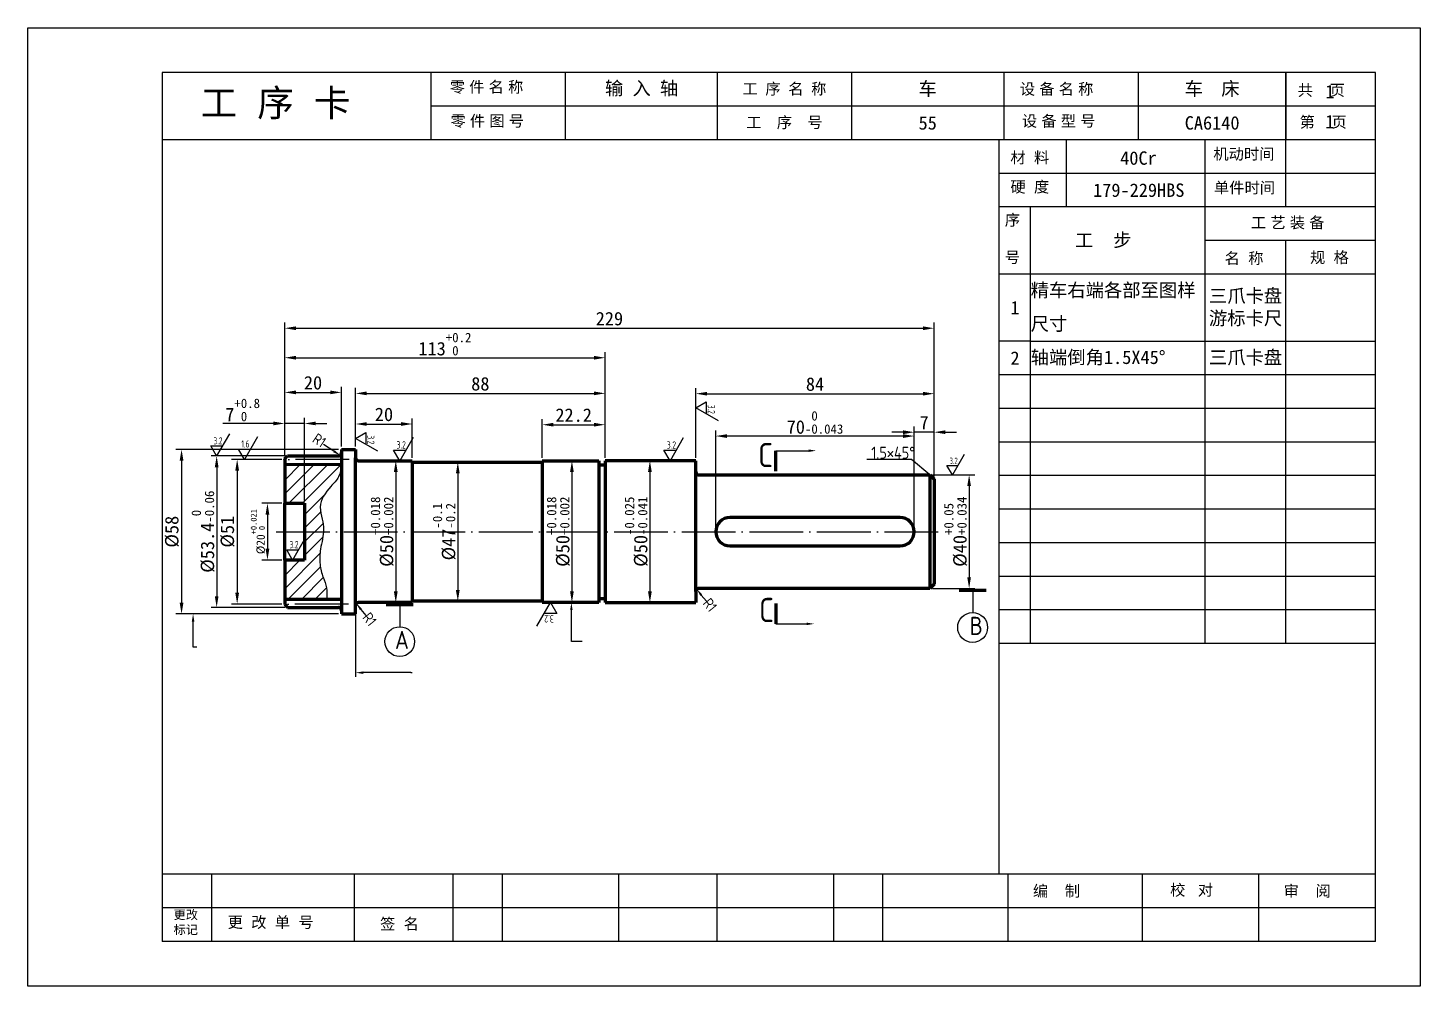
# Model space of a CAD drawing. Header units: millimetres. Extents: x -768 to 1998, y -1210 to -137.
# Drawn here: x 1359.6 to 1670.6, y -765 to -551 of the extents above; entities that cross this region are included whole.
import ezdxf

# ---------------------------------------------------------------- set-up
doc = ezdxf.new("R2010")
doc.units = ezdxf.units.MM
doc.header["$LTSCALE"] = 0.5
doc.header["$MEASUREMENT"] = 0
doc.linetypes.add('ACAD_ISO04W100', pattern=[30, 24, -3, 0, -3])
doc.layers.add('bx', color=4, linetype='Continuous', plot=False)
doc.layers.add('xi', color=7, linetype='Continuous', lineweight=35)
doc.layers.add('粗实线', color=7, linetype='Continuous', lineweight=70)
for name, color, linetype in [('中心线', 255, 'ACAD_ISO04W100'), ('剖面线', 2, 'Continuous'), ('尺寸标注', 255, 'Continuous'), ('标注线', 3, 'Continuous'), ('细实线', 255, 'Continuous')]:
    doc.layers.add(name, color=color, linetype=linetype)
doc.styles.add('biaozhu', font='gbenor.shx', dxfattribs={"height": 5, "bigfont": 'gbcbig.shx'})
doc.styles.add('gbcbig1', font='gbenor.shx', dxfattribs={"width": 0.7, "height": 5, "bigfont": 'gbcbig.shx'})
doc.styles.get("Standard").update_dxf_attribs({"font": '', "height": 2.5})
doc.styles.get('Standard').set_extended_font_data('SimSun')
doc.dimstyles.new('ISO-25', dxfattribs={"dimtxt": 2.5, "dimasz": 2.5, "dimexe": 1.25, "dimexo": 0.625, "dimtad": 1, "dimdsep": 46, "dimtxsty": 'Standard', "dimcen": 2.5, "dimadec": 0, "dimazin": 0, "dimtp": 0.5, "dimtm": 0.3, "dimtfac": 1, "dimtmove": 0, "dimatfit": 3, "dimfxl": 1, "dimarcsym": 0})

# ---------------------------------------------------------------- blocks, each defined once
blk = doc.blocks.new('gxk1')
at = {"linetype": 'Continuous'}
for p, q in [((84, 7.5), (0, 7.5)), ((0, 0), (0, 7.5)), ((7, 0), (7, 7.5)), ((46, 0), (46, 7.5)), ((64, 0), (64, 7.5)), ((84, 0), (84, 7.5)), ((84, 0), (0, 0))]:
    blk.add_line(p, q, dxfattribs=at)
at = {"linetype": 'Continuous', "flags": 8}
for tag, p in [('XH', (0, 0)), ('GB', (7, 0)), ('MC', (46, 0)), ('GG', (64, 0))]:
    blk.add_attdef(tag, p, '', height=7, dxfattribs=at)
blk = doc.blocks.new('*D197')
at = {"layer": 'Defpoints', "color": 0, "transparency": 16777216}
for p in [(1417.01, -657.15), (1413.16, -669.81), (1417.01, -669.81)]:
    blk.add_point(p, dxfattribs=at)
at = {"layer": '标注线', "color": 0, "lineweight": -2, "transparency": 16777216}
for p, q in [((1416.39, -657.15), (1411.91, -657.15)), ((1413.16, -659.65), (1413.16, -667.31)), ((1416.39, -669.81), (1411.91, -669.81))]:
    blk.add_line(p, q, dxfattribs=at)
at = {"layer": '标注线', "color": 0, "transparency": 16777216}
for points in [[(1412.74, -659.65), (1413.58, -659.65), (1413.16, -657.15)], [(1412.74, -667.31), (1413.58, -667.31), (1413.16, -669.81)]]:
    blk.add_solid(points, dxfattribs=at)
at = {"layer": '标注线', "color": 0, "transparency": 16777216, "insert": (1411.04, -663.48), "char_height": 3, "attachment_point": 5, "rotation": 90}
blk.add_mtext('{\\H0.625x;%%C20\\H0.7x;\\S+0.021^  0;}', dxfattribs=at)
blk = doc.blocks.new('*D198')
at = {"layer": 'Defpoints', "color": 0, "transparency": 16777216}
for p in [(1417.01, -647.34), (1406.4, -679.64), (1417.01, -679.64)]:
    blk.add_point(p, dxfattribs=at)
at = {"layer": '标注线', "color": 0, "lineweight": -2, "transparency": 16777216}
for p, q in [((1416.39, -647.34), (1405.15, -647.34)), ((1406.4, -649.84), (1406.4, -677.14)), ((1416.39, -679.64), (1405.15, -679.64))]:
    blk.add_line(p, q, dxfattribs=at)
at = {"layer": '标注线', "color": 0, "transparency": 16777216}
for points in [[(1405.98, -649.84), (1406.82, -649.84), (1406.4, -647.34)], [(1405.98, -677.14), (1406.82, -677.14), (1406.4, -679.64)]]:
    blk.add_solid(points, dxfattribs=at)
at = {"layer": '标注线', "color": 0, "transparency": 16777216, "insert": (1404.27, -663.49), "char_height": 3, "attachment_point": 5, "rotation": 90}
blk.add_mtext('%%C51', dxfattribs=at)
blk = doc.blocks.new('*D199')
at = {"layer": 'Defpoints', "color": 0, "transparency": 16777216}
for p in [(1417.64, -646.58), (1401.82, -680.39), (1417.64, -680.39)]:
    blk.add_point(p, dxfattribs=at)
at = {"layer": '标注线', "color": 0, "lineweight": -2, "transparency": 16777216}
for p, q in [((1417.02, -646.58), (1400.57, -646.58)), ((1401.82, -649.08), (1401.82, -677.89)), ((1417.02, -680.39), (1400.57, -680.39))]:
    blk.add_line(p, q, dxfattribs=at)
at = {"layer": '标注线', "color": 0, "transparency": 16777216}
for points in [[(1401.4, -649.08), (1402.23, -649.08), (1401.82, -646.58)], [(1401.4, -677.89), (1402.23, -677.89), (1401.82, -680.39)]]:
    blk.add_solid(points, dxfattribs=at)
at = {"layer": '标注线', "color": 0, "transparency": 16777216, "insert": (1398.8, -663.49), "char_height": 3, "attachment_point": 5, "rotation": 90}
blk.add_mtext('%%C53.4{\\H0.7x;\\S 0^ -0.06;}', dxfattribs=at)
blk = doc.blocks.new('*D200')
at = {"layer": 'Defpoints', "color": 0, "transparency": 16777216}
for p in [(1429.68, -645.12), (1393.98, -681.86), (1429.68, -681.86)]:
    blk.add_point(p, dxfattribs=at)
at = {"layer": '标注线', "color": 0, "lineweight": -2, "transparency": 16777216}
for p, q in [((1429.05, -645.12), (1392.73, -645.12)), ((1393.98, -647.62), (1393.98, -679.36)), ((1429.05, -681.86), (1392.73, -681.86))]:
    blk.add_line(p, q, dxfattribs=at)
at = {"layer": '标注线', "color": 0, "transparency": 16777216}
for points in [[(1393.56, -647.62), (1394.4, -647.62), (1393.98, -645.12)], [(1393.56, -679.36), (1394.4, -679.36), (1393.98, -681.86)]]:
    blk.add_solid(points, dxfattribs=at)
at = {"layer": '标注线', "color": 0, "transparency": 16777216, "insert": (1391.85, -663.49), "char_height": 3, "attachment_point": 5, "rotation": 90}
blk.add_mtext('%%C58', dxfattribs=at)
blk = doc.blocks.new('*D201')
at = {"layer": 'Defpoints', "color": 0, "transparency": 16777216}
for p in [(1421.44, -639.32), (1417.01, -647.21), (1421.44, -657.15)]:
    blk.add_point(p, dxfattribs=at)
at = {"layer": '标注线', "color": 0, "lineweight": -2, "transparency": 16777216}
for p, q in [((1414.51, -639.32), (1403.22, -639.32)), ((1417.01, -646.58), (1417.01, -638.07)), ((1421.44, -639.32), (1417.01, -639.32)), ((1421.44, -656.52), (1421.44, -638.07)), ((1423.94, -639.32), (1426.44, -639.32))]:
    blk.add_line(p, q, dxfattribs=at)
at = {"layer": '标注线', "color": 0, "transparency": 16777216}
for points in [[(1414.51, -638.9), (1414.51, -639.73), (1417.01, -639.32)], [(1423.94, -638.9), (1423.94, -639.73), (1421.44, -639.32)]]:
    blk.add_solid(points, dxfattribs=at)
at = {"layer": '标注线', "color": 0, "transparency": 16777216, "insert": (1407.62, -636.29), "char_height": 3, "attachment_point": 5}
blk.add_mtext('7{\\H0.7x;\\S+0.8^  0;}', dxfattribs=at)
blk = doc.blocks.new('*D202')
at = {"layer": 'Defpoints', "color": 0, "transparency": 16777216}
for p in [(1429.68, -632.38), (1429.68, -645.12), (1417.01, -647.21)]:
    blk.add_point(p, dxfattribs=at)
at = {"layer": '标注线', "color": 0, "lineweight": -2, "transparency": 16777216}
for p, q in [((1417.01, -646.58), (1417.01, -631.13)), ((1429.68, -644.5), (1429.68, -631.13)), ((1419.51, -632.38), (1427.18, -632.38))]:
    blk.add_line(p, q, dxfattribs=at)
at = {"layer": '标注线', "color": 0, "transparency": 16777216}
for points in [[(1419.51, -631.96), (1419.51, -632.79), (1417.01, -632.38)], [(1427.18, -631.96), (1427.18, -632.79), (1429.68, -632.38)]]:
    blk.add_solid(points, dxfattribs=at)
at = {"layer": '标注线', "color": 0, "transparency": 16777216, "insert": (1423.34, -630.25), "char_height": 3, "attachment_point": 5}
blk.add_mtext('20', dxfattribs=at)
blk = doc.blocks.new('*D203')
at = {"layer": 'Defpoints', "color": 0, "transparency": 16777216}
for p in [(1445.52, -639.44), (1432.86, -645.12), (1445.52, -647.65)]:
    blk.add_point(p, dxfattribs=at)
at = {"layer": '标注线', "color": 0, "lineweight": -2, "transparency": 16777216}
for p, q in [((1432.86, -644.5), (1432.86, -638.19)), ((1435.36, -639.44), (1443.02, -639.44)), ((1445.52, -647.03), (1445.52, -638.19))]:
    blk.add_line(p, q, dxfattribs=at)
at = {"layer": '标注线', "color": 0, "transparency": 16777216}
for points in [[(1435.36, -639.02), (1435.36, -639.85), (1432.86, -639.44)], [(1443.02, -639.02), (1443.02, -639.85), (1445.52, -639.44)]]:
    blk.add_solid(points, dxfattribs=at)
at = {"layer": '标注线', "color": 0, "transparency": 16777216, "insert": (1439.19, -637.31), "char_height": 3, "attachment_point": 5}
blk.add_mtext('20', dxfattribs=at)
blk = doc.blocks.new('*D204')
at = {"layer": 'Defpoints', "color": 0, "transparency": 16777216}
for p in [(1488.59, -632.6), (1432.86, -644.7), (1488.59, -647.65)]:
    blk.add_point(p, dxfattribs=at)
at = {"layer": '标注线', "color": 0, "lineweight": -2, "transparency": 16777216}
for p, q in [((1432.86, -644.08), (1432.86, -631.35)), ((1435.36, -632.6), (1486.09, -632.6)), ((1488.59, -647.03), (1488.59, -631.35))]:
    blk.add_line(p, q, dxfattribs=at)
at = {"layer": '标注线', "color": 0, "transparency": 16777216}
for points in [[(1435.36, -632.18), (1435.36, -633.02), (1432.86, -632.6)], [(1486.09, -632.18), (1486.09, -633.02), (1488.59, -632.6)]]:
    blk.add_solid(points, dxfattribs=at)
at = {"layer": '标注线', "color": 0, "transparency": 16777216, "insert": (1460.72, -630.48), "char_height": 3, "attachment_point": 5}
blk.add_mtext('88', dxfattribs=at)
blk = doc.blocks.new('*D205')
at = {"layer": 'Defpoints', "color": 0, "transparency": 16777216}
for p in [(1488.59, -639.6), (1474.54, -647.65), (1488.59, -647.65)]:
    blk.add_point(p, dxfattribs=at)
at = {"layer": '标注线', "color": 0, "lineweight": -2, "transparency": 16777216}
for p, q in [((1474.54, -647.03), (1474.54, -638.35)), ((1477.04, -639.6), (1486.09, -639.6)), ((1488.59, -647.03), (1488.59, -638.35))]:
    blk.add_line(p, q, dxfattribs=at)
at = {"layer": '标注线', "color": 0, "transparency": 16777216}
for points in [[(1477.04, -639.18), (1477.04, -640.01), (1474.54, -639.6)], [(1486.09, -639.18), (1486.09, -640.01), (1488.59, -639.6)]]:
    blk.add_solid(points, dxfattribs=at)
at = {"layer": '标注线', "color": 0, "transparency": 16777216, "insert": (1481.56, -637.47), "char_height": 3, "attachment_point": 5}
blk.add_mtext('22.2', dxfattribs=at)
blk = doc.blocks.new('*D206')
at = {"layer": 'Defpoints', "color": 0, "transparency": 16777216}
for p in [(1488.59, -624.64), (1417.01, -647.21), (1488.59, -647.65)]:
    blk.add_point(p, dxfattribs=at)
at = {"layer": '标注线', "color": 0, "lineweight": -2, "transparency": 16777216}
for p, q in [((1417.01, -646.58), (1417.01, -623.39)), ((1419.51, -624.64), (1486.09, -624.64)), ((1488.59, -647.03), (1488.59, -623.39))]:
    blk.add_line(p, q, dxfattribs=at)
at = {"layer": '标注线', "color": 0, "transparency": 16777216}
for points in [[(1419.51, -624.22), (1419.51, -625.06), (1417.01, -624.64)], [(1486.09, -624.22), (1486.09, -625.06), (1488.59, -624.64)]]:
    blk.add_solid(points, dxfattribs=at)
at = {"layer": '标注线', "color": 0, "transparency": 16777216, "insert": (1452.8, -621.62), "char_height": 3, "attachment_point": 5}
blk.add_mtext('113{\\H0.7x;\\S+0.2^  0;}', dxfattribs=at)
blk = doc.blocks.new('*D207')
at = {"layer": 'Defpoints', "color": 0, "transparency": 16777216}
for p in [(1562.08, -618.05), (1417.01, -647.21), (1562.08, -651.77)]:
    blk.add_point(p, dxfattribs=at)
at = {"layer": '标注线', "color": 0, "lineweight": -2, "transparency": 16777216}
for p, q in [((1417.01, -646.58), (1417.01, -616.8)), ((1419.51, -618.05), (1559.58, -618.05)), ((1562.08, -651.15), (1562.08, -616.8))]:
    blk.add_line(p, q, dxfattribs=at)
at = {"layer": '标注线', "color": 0, "transparency": 16777216}
for points in [[(1419.51, -617.64), (1419.51, -618.47), (1417.01, -618.05)], [(1559.58, -617.64), (1559.58, -618.47), (1562.08, -618.05)]]:
    blk.add_solid(points, dxfattribs=at)
at = {"layer": '标注线', "color": 0, "transparency": 16777216, "insert": (1489.55, -615.93), "char_height": 3, "attachment_point": 5}
blk.add_mtext('229', dxfattribs=at)
blk = doc.blocks.new('*D208')
at = {"layer": 'Defpoints', "color": 0, "transparency": 16777216}
for p in [(1562.08, -632.67), (1508.87, -647.65), (1562.08, -651.77)]:
    blk.add_point(p, dxfattribs=at)
at = {"layer": '标注线', "color": 0, "lineweight": -2, "transparency": 16777216}
for p, q in [((1508.87, -647.03), (1508.87, -631.42)), ((1511.37, -632.67), (1559.58, -632.67)), ((1562.08, -651.15), (1562.08, -631.42))]:
    blk.add_line(p, q, dxfattribs=at)
at = {"layer": '标注线', "color": 0, "transparency": 16777216}
for points in [[(1511.37, -632.26), (1511.37, -633.09), (1508.87, -632.67)], [(1559.58, -632.26), (1559.58, -633.09), (1562.08, -632.67)]]:
    blk.add_solid(points, dxfattribs=at)
at = {"layer": '标注线', "color": 0, "transparency": 16777216, "insert": (1535.47, -630.55), "char_height": 3, "attachment_point": 5}
blk.add_mtext('84', dxfattribs=at)
blk = doc.blocks.new('*D209')
at = {"layer": 'Defpoints', "color": 0, "transparency": 16777216}
for p in [(1513.31, -642.13), (1513.31, -663.49), (1557.64, -663.49)]:
    blk.add_point(p, dxfattribs=at)
at = {"layer": '标注线', "color": 0, "lineweight": -2, "transparency": 16777216}
for p, q in [((1513.31, -662.87), (1513.31, -640.88)), ((1555.14, -642.13), (1515.81, -642.13)), ((1557.64, -662.86), (1557.64, -640.88))]:
    blk.add_line(p, q, dxfattribs=at)
at = {"layer": '标注线', "color": 0, "transparency": 16777216}
for points in [[(1515.81, -641.72), (1515.81, -642.55), (1513.31, -642.13)], [(1555.14, -641.72), (1555.14, -642.55), (1557.64, -642.13)]]:
    blk.add_solid(points, dxfattribs=at)
at = {"layer": '标注线', "color": 0, "transparency": 16777216, "insert": (1535.47, -639.11), "char_height": 3, "attachment_point": 5}
blk.add_mtext('70{\\H0.7x;\\S 0^ -0.043;}', dxfattribs=at)
blk = doc.blocks.new('*D210')
at = {"layer": 'Defpoints', "color": 0, "transparency": 16777216}
for p in [(1557.64, -641.27), (1557.64, -651.77), (1562.08, -651.77)]:
    blk.add_point(p, dxfattribs=at)
at = {"layer": '标注线', "color": 0, "lineweight": -2, "transparency": 16777216}
for p, q in [((1557.64, -651.15), (1557.64, -640.02)), ((1562.08, -651.15), (1562.08, -640.02)), ((1555.14, -641.27), (1552.64, -641.27)), ((1562.08, -641.27), (1557.64, -641.27)), ((1564.58, -641.27), (1567.08, -641.27))]:
    blk.add_line(p, q, dxfattribs=at)
at = {"layer": '标注线', "color": 0, "transparency": 16777216}
for points in [[(1555.14, -640.85), (1555.14, -641.69), (1557.64, -641.27)], [(1564.58, -640.85), (1564.58, -641.69), (1562.08, -641.27)]]:
    blk.add_solid(points, dxfattribs=at)
at = {"layer": '标注线', "color": 0, "transparency": 16777216, "insert": (1559.86, -639.14), "char_height": 3, "attachment_point": 5}
blk.add_mtext('7', dxfattribs=at)
blk = doc.blocks.new('*D211')
at = {"layer": 'Defpoints', "color": 0, "transparency": 16777216}
for p in [(1441.83, -647.65), (1441.83, -679.32), (1441.83, -679.32)]:
    blk.add_point(p, dxfattribs=at)
at = {"layer": '标注线', "color": 0, "lineweight": -2, "transparency": 16777216}
for p, q in [((1441.21, -647.65), (1440.58, -647.65)), ((1441.83, -650.15), (1441.83, -676.82)), ((1441.21, -679.32), (1440.58, -679.32))]:
    blk.add_line(p, q, dxfattribs=at)
at = {"layer": '标注线', "color": 0, "transparency": 16777216}
for points in [[(1441.41, -650.15), (1442.25, -650.15), (1441.83, -647.65)], [(1441.41, -676.82), (1442.25, -676.82), (1441.83, -679.32)]]:
    blk.add_solid(points, dxfattribs=at)
at = {"layer": '标注线', "color": 0, "transparency": 16777216, "insert": (1438.81, -663.49), "char_height": 3, "attachment_point": 5, "rotation": 90}
blk.add_mtext('%%C50{\\H0.7x;\\S+0.018^ +0.002;}', dxfattribs=at)
blk = doc.blocks.new('*D212')
at = {"layer": 'Defpoints', "color": 0, "transparency": 16777216}
for p in [(1459.19, -647.97), (1455.68, -679.01), (1459.19, -679.01)]:
    blk.add_point(p, dxfattribs=at)
at = {"layer": '标注线', "color": 0, "lineweight": -2, "transparency": 16777216}
for p, q in [((1458.57, -647.97), (1454.43, -647.97)), ((1455.68, -650.47), (1455.68, -676.51)), ((1458.57, -679.01), (1454.43, -679.01))]:
    blk.add_line(p, q, dxfattribs=at)
at = {"layer": '标注线', "color": 0, "transparency": 16777216}
for points in [[(1455.26, -650.47), (1456.1, -650.47), (1455.68, -647.97)], [(1455.26, -676.51), (1456.1, -676.51), (1455.68, -679.01)]]:
    blk.add_solid(points, dxfattribs=at)
at = {"layer": '标注线', "color": 0, "transparency": 16777216, "insert": (1452.66, -663.49), "char_height": 3, "attachment_point": 5, "rotation": 90}
blk.add_mtext('%%C47{\\H0.7x;\\S-0.1^ -0.2;}', dxfattribs=at)
blk = doc.blocks.new('*D213')
at = {"layer": 'Defpoints', "color": 0, "transparency": 16777216}
for p in [(1481.17, -647.65), (1481.17, -679.32), (1481.17, -679.32)]:
    blk.add_point(p, dxfattribs=at)
at = {"layer": '标注线', "color": 0, "lineweight": -2, "transparency": 16777216}
for p, q in [((1480.55, -647.65), (1479.92, -647.65)), ((1481.17, -650.15), (1481.17, -676.82)), ((1480.55, -679.32), (1479.92, -679.32))]:
    blk.add_line(p, q, dxfattribs=at)
at = {"layer": '标注线', "color": 0, "transparency": 16777216}
for points in [[(1480.76, -650.15), (1481.59, -650.15), (1481.17, -647.65)], [(1480.76, -676.82), (1481.59, -676.82), (1481.17, -679.32)]]:
    blk.add_solid(points, dxfattribs=at)
at = {"layer": '标注线', "color": 0, "transparency": 16777216, "insert": (1478.16, -663.49), "char_height": 3, "attachment_point": 5, "rotation": 90}
blk.add_mtext('%%C50{\\H0.7x;\\S+0.018^ +0.002;}', dxfattribs=at)
blk = doc.blocks.new('*D214')
at = {"layer": 'Defpoints', "color": 0, "transparency": 16777216}
for p in [(1503.09, -647.65), (1498.59, -679.32), (1503.09, -679.32)]:
    blk.add_point(p, dxfattribs=at)
at = {"layer": '标注线', "color": 0, "lineweight": -2, "transparency": 16777216}
for p, q in [((1502.46, -647.65), (1497.34, -647.65)), ((1498.59, -650.15), (1498.59, -676.82)), ((1502.46, -679.32), (1497.34, -679.32))]:
    blk.add_line(p, q, dxfattribs=at)
at = {"layer": '标注线', "color": 0, "transparency": 16777216}
for points in [[(1498.17, -650.15), (1499.01, -650.15), (1498.59, -647.65)], [(1498.17, -676.82), (1499.01, -676.82), (1498.59, -679.32)]]:
    blk.add_solid(points, dxfattribs=at)
at = {"layer": '标注线', "color": 0, "transparency": 16777216, "insert": (1495.57, -663.49), "char_height": 3, "attachment_point": 5, "rotation": 90}
blk.add_mtext('%%C50{\\H0.7x;\\S-0.025^ -0.041;}', dxfattribs=at)
blk = doc.blocks.new('*D215')
at = {"layer": 'Defpoints', "color": 0, "transparency": 16777216}
for p in [(1561.13, -650.81), (1561.13, -676.15), (1569.9, -676.15)]:
    blk.add_point(p, dxfattribs=at)
at = {"layer": '标注线', "color": 0, "lineweight": -2, "transparency": 16777216}
for p, q in [((1561.75, -650.81), (1571.15, -650.81)), ((1569.9, -653.31), (1569.9, -673.65)), ((1561.75, -676.15), (1571.15, -676.15))]:
    blk.add_line(p, q, dxfattribs=at)
at = {"layer": '标注线', "color": 0, "transparency": 16777216}
for points in [[(1569.48, -653.31), (1570.31, -653.31), (1569.9, -650.81)], [(1569.48, -673.65), (1570.31, -673.65), (1569.9, -676.15)]]:
    blk.add_solid(points, dxfattribs=at)
at = {"layer": '标注线', "color": 0, "transparency": 16777216, "insert": (1566.88, -663.49), "char_height": 3, "attachment_point": 5, "rotation": 90}
blk.add_mtext('%%C40{\\H0.7x;\\S+0.05^ +0.034;}', dxfattribs=at)
blk = doc.blocks.new('粗糙度3.2')
at = {"layer": '标注线'}
for p, q in [((6.3, 10.95), (0, 0)), ((0, 0), (-2.89, 4.98)), ((-2.89, 4.98), (2.86, 4.98))]:
    blk.add_line(p, q, dxfattribs=at)
at = {"layer": '标注线', "insert": (-1.52, 9.25), "char_height": 3.5, "attachment_point": 1, "style": 'gbcbig1'}
blk.add_mtext_dynamic_manual_height_columns('3.2', width=18.0586, gutter_width=25, heights=[0], dxfattribs=at)

msp = doc.modelspace()

# ---------------------------------------------------------------- hatches: boundary and pattern name
at = {"layer": '剖面线'}
h = msp.add_hatch(dxfattribs=at)
h.set_pattern_fill('ANSI31', color=256, scale=0.675523)
h.set_pattern_definition([(45, (1359.5894, -794.3536), (-1.516593, 1.516593), [])])
edge = h.paths.add_edge_path()
edge.add_line((1417.01026, -648.4366), (1429.67632, -648.46024))
edge.add_spline(control_points=[(1429.67632, -648.46024), (1429.57211, -649.42545), (1429.36311, -651.36134), (1426.68955, -653.8725), (1424.45237, -657.1707), (1425.39192, -660.54774), (1425.96917, -663.67938), (1424.90027, -666.99584), (1424.73421, -670.65647), (1425.45557, -673.54767), (1426.57491, -676.00667), (1426.42607, -677.68738), (1426.35207, -678.52305)], knot_values=[0, 0, 0, 0, 2.807223321, 5.63037641, 10.774425113, 13.543407213, 15.776166075, 20.267884663, 23.689929545, 26.653393038, 29.153542755, 31.625985749, 31.625985749, 31.625985749, 31.625985749], degree=3, periodic=0)
edge.add_line((1426.35207, -678.52305), (1417.01026, -678.52305))
edge.add_line((1417.01026, -678.52305), (1417.01026, -669.81285))
edge.add_line((1417.01026, -669.81285), (1421.44237, -669.81285))
edge.add_line((1421.44237, -669.81285), (1421.44237, -657.14679))
edge.add_line((1421.44237, -657.14679), (1417.01026, -657.14679))
edge.add_line((1417.01026, -657.14679), (1417.01026, -648.4366))

# ---------------------------------------------------------------- linework, layer by layer
at = {"color": 0, "linetype": 'ByBlock'}
for p, q in [((1660.6428, -560.97357), (1389.6428, -560.97357)), ((1389.6428, -560.97357), (1389.6428, -754.97357)), ((1449.6428, -560.97357), (1449.6428, -575.97357)), ((1479.6428, -560.97357), (1479.6428, -575.97357)), ((1513.6428, -560.97357), (1513.6428, -575.97357)), ((1543.6428, -560.97357), (1543.6428, -575.97357)), ((1577.6428, -560.97357), (1577.6428, -575.97357)), ((1607.6428, -560.97357), (1607.6428, -575.97357)), ((1640.6428, -590.97357), (1640.6428, -560.97357)), ((1640.6428, -560.97357), (1640.6428, -575.97357)), ((1660.6428, -754.97357), (1660.6428, -560.97357)), ((1660.6428, -568.47357), (1449.6428, -568.47357)), ((1660.6428, -575.97357), (1389.6428, -575.97357)), ((1576.6428, -739.97357), (1576.6428, -575.97357)), ((1591.6428, -590.97357), (1591.6428, -575.97357)), ((1622.6428, -605.97357), (1622.6428, -575.97357)), ((1660.6428, -583.47357), (1576.6428, -583.47357)), ((1660.6428, -590.97357), (1576.6428, -590.97357)), ((1583.6428, -605.97357), (1583.6428, -590.97357)), ((1660.6428, -598.47357), (1622.6428, -598.47357)), ((1640.6428, -605.97357), (1640.6428, -598.47357)), ((1660.6428, -605.97357), (1576.6428, -605.97357)), ((1660.6428, -739.97357), (1389.6428, -739.97357)), ((1400.6428, -739.97357), (1400.6428, -754.97357)), ((1432.6428, -754.97357), (1432.6428, -739.97357)), ((1454.6428, -754.97357), (1454.6428, -739.97357)), ((1465.6428, -754.97357), (1465.6428, -739.97357)), ((1491.6428, -754.97357), (1491.6428, -739.97357)), ((1513.6428, -754.97357), (1513.6428, -739.97357)), ((1539.6428, -754.97357), (1539.6428, -739.97357)), ((1550.6428, -754.97357), (1550.6428, -739.97357)), ((1578.6428, -754.97357), (1578.6428, -739.97357)), ((1608.6428, -754.97357), (1608.6428, -739.97357)), ((1634.6428, -754.97357), (1634.6428, -739.97357)), ((1660.6428, -747.47357), (1389.6428, -747.47357)), ((1660.6428, -754.97357), (1389.6428, -754.97357))]:
    msp.add_line(p, q, dxfattribs=at)
at = {"color": 0, "linetype": 'ByBlock', "lineweight": 30}
msp.add_line((1389.6428, -575.97357), (1389.6428, -575.97357), dxfattribs=at)
at = {"linetype": 'Continuous'}
for p, q in [((1660.6428, -605.97357), (1576.6428, -605.97357)), ((1583.6428, -628.47357), (1583.6428, -605.97357)), ((1622.6428, -628.47357), (1622.6428, -605.97357)), ((1640.6428, -628.47357), (1640.6428, -605.97357)), ((1660.6428, -613.47357), (1660.6428, -605.97357))]:
    msp.add_line(p, q, dxfattribs=at)
at = {"layer": 'bx', "color": 0, "linetype": 'ByBlock'}
msp.add_lwpolyline([(1359.6428, -550.97357), (1670.6428, -550.97357), (1670.6428, -764.97357), (1359.6428, -764.97357)], close=True, dxfattribs=at)
at = {"layer": '中心线'}
for p, q in [((1431.44011, -647.34022), (1415.11542, -647.34022)), ((1415.11542, -663.4859), (1565.32204, -663.4859)), ((1431.27326, -679.64306), (1415.11542, -679.64306))]:
    msp.add_line(p, q, dxfattribs=at)
at = {"layer": '尺寸标注', "color": 0}
for p, q in [((1583.6428, -620.97357), (1576.6428, -620.97357)), ((1583.6428, -620.97357), (1622.6428, -620.97357)), ((1622.6428, -620.97357), (1640.6428, -620.97357)), ((1640.6428, -620.97357), (1660.6428, -620.97357))]:
    msp.add_line(p, q, dxfattribs=at)
at = {"layer": '标注线'}
for p, q in [((1508.86655, -635.85363), (1511.15934, -634.52081)), ((1513.91485, -638.75569), (1508.86655, -635.85363)), ((1511.15934, -634.52081), (1511.15934, -637.17078)), ((1410.90689, -642.30724), (1408.01364, -647.34022)), ((1432.85803, -642.66966), (1435.12178, -641.35373)), ((1437.84237, -645.53494), (1432.85803, -642.66966)), ((1435.12178, -641.35373), (1435.12178, -643.97011)), ((1445.70446, -642.46569), (1442.72405, -647.65029)), ((1506.04268, -642.50949), (1503.08745, -647.65029)), ((1408.01364, -647.34022), (1406.68487, -645.05438)), ((1406.68487, -645.05438), (1409.32679, -645.05438)), ((1428.01822, -645.51421), (1425.71888, -643.99189)), ((1442.72405, -647.65029), (1441.35525, -645.29559)), ((1441.35525, -645.29559), (1444.07676, -645.29559)), ((1503.08745, -647.65029), (1501.73021, -645.31548)), ((1501.73021, -645.31548), (1504.42873, -645.31548)), ((1526.7517, -649.99773), (1526.7517, -645.39998)), ((1526.7517, -645.39998), (1534.06599, -645.39998)), ((1568.78202, -646.2219), (1566.14584, -650.80768)), ((1556.99284, -647.38818), (1547.03158, -647.36454)), ((1561.12772, -650.80768), (1556.99284, -647.38818)), ((1566.14584, -650.80768), (1564.93514, -648.72495)), ((1564.93514, -648.72495), (1567.34232, -648.72495)), ((1421.6737, -664.78871), (1418.78553, -669.81285)), ((1418.78553, -669.81285), (1417.4591, -667.53103)), ((1417.4591, -667.53103), (1420.09638, -667.53103)), ((1510.06438, -677.64967), (1511.20506, -679.01282)), ((1434.03172, -680.8422), (1435.1724, -682.20536)), ((1473.34306, -684.61261), (1476.38469, -679.32151)), ((1476.38469, -679.32151), (1477.78161, -681.72458)), ((1481.05593, -688.03171), (1481.05593, -681.01032)), ((1526.7517, -679.52417), (1526.7517, -684.0701)), ((1396.55137, -689.25914), (1396.55137, -683.54826)), ((1432.85803, -681.85946), (1432.85803, -695.87251)), ((1477.78161, -681.72458), (1475.00419, -681.72458)), ((1526.7517, -684.0701), (1533.60285, -684.0701)), ((1397.37826, -689.25914), (1396.55137, -689.25914)), ((1483.47498, -688.01989), (1481.05593, -688.03171)), ((1445.22485, -694.96663), (1434.54684, -694.96663)), ((1445.22485, -694.96663), (1445.46397, -694.96663))]:
    msp.add_line(p, q, dxfattribs=at)
for points in [[(1428.1736, -645.27952), (1427.86284, -645.7489), (1429.42638, -646.44651)], [(1534.06599, -645.11852), (1534.06599, -645.68145), (1535.7548, -645.39998)], [(1510.29012, -677.48154), (1509.83864, -677.81779), (1509.05565, -676.29522)], [(1434.25746, -680.67408), (1433.80598, -681.01032), (1433.02299, -679.48775)], [(1480.77447, -681.01032), (1481.3374, -681.01032), (1481.05593, -679.32151)], [(1396.2699, -683.54826), (1396.83283, -683.54826), (1396.55137, -681.85946)], [(1533.60285, -683.78864), (1533.60285, -684.35157), (1535.29166, -684.0701)], [(1434.54684, -695.2481), (1434.54684, -694.68516), (1432.85803, -694.96663)]]:
    msp.add_solid(points, dxfattribs=at)
at = {"layer": '粗实线'}
for p, q in [((1417.01026, -647.20917), (1417.64187, -646.57756)), ((1417.64187, -646.57756), (1429.0008, -646.57756)), ((1429.67632, -645.12451), (1429.67632, -645.90203)), ((1429.67632, -645.12451), (1432.85803, -645.12451)), ((1429.67632, -645.90203), (1429.67632, -678.52305)), ((1432.85803, -645.12451), (1432.85803, -646.97476)), ((1526.7517, -649.99773), (1526.7517, -645.39998)), ((1417.01026, -647.34022), (1417.01026, -647.20917)), ((1417.01026, -647.34022), (1417.01026, -648.4366)), ((1417.01026, -648.4366), (1417.01026, -657.14679)), ((1417.01026, -648.4366), (1429.67632, -648.46024)), ((1432.85803, -679.99704), (1432.85803, -646.97476)), ((1433.53356, -647.65029), (1445.52409, -647.65029)), ((1445.52409, -647.65029), (1445.52409, -679.32151)), ((1445.52409, -647.97184), (1474.53781, -647.97184)), ((1474.53781, -647.97184), (1474.53781, -647.65029)), ((1474.53781, -647.65029), (1487.20455, -647.65029)), ((1474.53781, -647.97184), (1474.53781, -679.32151)), ((1487.20455, -647.65029), (1487.20455, -678.38051)), ((1487.20455, -648.59129), (1488.58667, -648.59129)), ((1488.58667, -647.65029), (1488.58667, -679.32151)), ((1508.86655, -647.65029), (1488.58667, -647.65029)), ((1508.86655, -650.13216), (1508.86655, -647.65029)), ((1508.86655, -676.82748), (1508.86655, -650.13216)), ((1509.54207, -650.80768), (1561.12772, -650.80768)), ((1561.12772, -650.80768), (1561.12772, -676.15196)), ((1561.12772, -650.80768), (1562.08088, -651.77301)), ((1562.08088, -651.77301), (1562.08088, -675.21096)), ((1417.01026, -657.14679), (1421.44237, -657.14679)), ((1417.01026, -669.81285), (1417.01026, -657.14679)), ((1421.44237, -657.14679), (1421.44237, -669.81285)), ((1554.47922, -660.32851), (1516.46888, -660.32851)), ((1516.46888, -666.65546), (1554.47922, -666.65546)), ((1421.44237, -669.81285), (1417.01026, -669.81285)), ((1417.01026, -669.81285), (1417.01026, -678.52305)), ((1508.86655, -676.82748), (1508.86655, -679.32151)), ((1561.12772, -676.15196), (1509.54207, -676.15196)), ((1562.08088, -675.21096), (1561.12772, -676.15196)), ((1567.70529, -676.55727), (1573.69853, -676.55727)), ((1417.01026, -678.52305), (1426.35207, -678.52305)), ((1417.01026, -678.52305), (1417.01026, -679.77412)), ((1417.01026, -679.77412), (1417.64187, -680.39425)), ((1417.64187, -680.39425), (1429.0008, -680.39425)), ((1426.35207, -678.52305), (1429.67632, -678.52305)), ((1429.67632, -678.52305), (1429.67632, -681.06977)), ((1429.67632, -681.06977), (1429.67632, -681.85946)), ((1432.85803, -681.85946), (1432.85803, -679.99704)), ((1445.52409, -679.32151), (1433.53356, -679.32151)), ((1439.70919, -679.71467), (1445.69095, -679.71467)), ((1474.53781, -679.01213), (1445.52409, -679.01213)), ((1487.20455, -679.32151), (1474.53781, -679.32151)), ((1487.20455, -678.38051), (1487.20455, -679.32151)), ((1487.20455, -678.38051), (1488.58667, -678.38051)), ((1488.58667, -679.32151), (1508.86655, -679.32151)), ((1526.7517, -679.52417), (1526.7517, -684.0701)), ((1429.67632, -681.85946), (1432.85803, -681.85946))]:
    msp.add_line(p, q, dxfattribs=at)
for centre, radius, start, end in [((1429.0008, -645.90203), 0.67552, 270, 0), ((1433.53356, -646.97476), 0.67552, 180, 270), ((1509.54207, -650.13216), 0.67552, 180, 270), ((1516.46888, -663.49198), 3.16347, 90, 270), ((1554.47922, -663.49198), 3.16347, 270, 90), ((1509.54207, -676.82748), 0.67552, 90, 180), ((1429.0008, -681.06977), 0.67552, 0, 90), ((1433.53356, -679.99704), 0.67552, 90, 180)]:
    msp.add_arc(centre, radius, start, end, dxfattribs=at)
at = {"layer": '细实线'}
for p, q in [((1570.70191, -676.55727), (1570.70799, -681.53791)), ((1442.71189, -679.72683), (1442.71189, -684.71962))]:
    msp.add_line(p, q, dxfattribs=at)
for centre, radius in [((1570.67862, -684.87432), 3.33654), ((1442.70984, -688.04132), 3.3217)]:
    msp.add_circle(centre, radius, dxfattribs=at)
msp.add_spline([(1429.67632, -648.46024), (1429.06835, -651.20084), (1427.30523, -653.40574), (1424.96394, -657.98609), (1425.39283, -660.72166), (1425.70863, -662.93197), (1425.01724, -667.37016), (1424.90409, -670.79033), (1425.5894, -673.67347), (1426.36389, -676.05063), (1426.35207, -678.52305)], degree=3, dxfattribs=at)

# ---------------------------------------------------------------- block references
at = {"color": 0, "linetype": 'ByBlock'}
for p in [(1576.6428, -635.97357), (1576.6428, -643.47357), (1576.6428, -650.97357), (1576.6428, -658.47357), (1576.6428, -665.97357), (1576.6428, -673.47357), (1576.6428, -680.97357), (1576.6428, -688.47357)]:
    msp.add_blockref('gxk1', p, dxfattribs=at)
at = {"layer": '标注线', "xscale": 0.4503487672619597, "yscale": 0.4503487672619597, "zscale": 0.4503487672619597}
msp.add_blockref('粗糙度3.2', (1401.81774, -646.57756), dxfattribs=at)

# ---------------------------------------------------------------- texts
at = {"color": 0, "linetype": 'ByBlock', "lineweight": 30, "attachment_point": 1}
for s, insert, char_height, width in [('\\fￋￎￌ￥|b0|i0|c134|p2;零 件 名 称', (1453.88568, -562.92464), 2.5, 36.6), ('\\fￋￎￌ￥|b0|i0|c134|p2;零 件 图 号', (1454.04563, -570.50675), 2.5, 30), ('\\fￋￎￌ￥|b0|i0|c134|p2;设 备 型 号', (1581.69282, -570.53053), 2.5, 29.4), ('{\\fￋￎￌ￥|b0|i0|c134|p2;材  料}', (1579.10969, -578.70344), 2.5, 15), ('{\\fￋￎￌ￥|b0|i0|c134|p2;硬  度}', (1579.10969, -585.22391), 2.5, 14.2145265), ('{\\fￋￎￌ￥|b0|i0|c134|p2;序\\P\\P号}', (1577.87557, -592.63425), 2.5, 5.073), ('{\\fￋￎￌ￥|b0|i0|c134|p2;工 艺 装 备}', (1632.85193, -593.20732), 2.5, 38.2164), ('{\\fￋￎￌ￥|b0|i0|c134|p2;名  称}', (1626.9682, -601.17712), 2.5, 17.7554), ('{\\fￋￎￌ￥|b0|i0|c134|p2;规  格}', (1646.04165, -600.97361), 2.5, 29.7614), ('{\\fￋￎￌ￥|b0|i0|c134|p2;编    制}', (1584.1428, -742.47357), 2.5, 30), ('{\\fￋￎￌ￥|b0|i0|c134|p2;校   对}', (1614.79129, -742.25766), 2.5, 26), ('{\\fￋￎￌ￥|b0|i0|c134|p2;审    阅}', (1640.1428, -742.47357), 2.5, 26), ('{\\fￋￎￌ￥|b0|i0|c134|p2;更改\\P标记}', (1392.19052, -748.02478), 2, 9), ('{\\fￋￎￌ￥|b0|i0|c134|p2;更  改  单  号}', (1404.2658, -749.4406), 2.5, 30.9400451), ('{\\fￋￎￌ￥|b0|i0|c134|p2;签  名}', (1438.32105, -749.82439), 2.5, 18.2414)]:
    msp.add_mtext(s, dxfattribs=dict(at, insert=insert, char_height=char_height, width=width))
for s, insert, char_height, width, attachment_point in [('{\\fKaiTi_GB2312|b0|i0|c134|p49;输 入 轴}', (1496.73705, -564.62751), 3, 34, 5), ('工 序 名 称', (1528.6428, -564.72357), 2.5, 30, 5), ('1', (1649.46361, -563.70737), 3, 6.1620423, 1), ('工  序  号', (1528.6428, -572.22357), 2.5, 30, 5), ('1', (1649.42943, -570.43791), 3, 6.1620423, 1), ('40Cr', (1607.71877, -580.07764), 3, 31, 5)]:
    msp.add_mtext(s, dxfattribs=dict(insert=insert, char_height=char_height, width=width, attachment_point=attachment_point))
at = {"color": 0, "linetype": 'ByBlock', "attachment_point": 1}
for s, insert, char_height, width in [('{\\fￋￎￌ￥|b0|i0|c134|p2;工  序  卡}', (1398.24331, -564.72376), 6, 58.6449659), ('{\\fￋￎￌ￥|b0|i0|c134|p2;共    页}', (1643.28824, -563.64544), 2.5, 17.6706), ('{\\fￋￎￌ￥|b0|i0|c134|p2;第    页}', (1643.71923, -570.74852), 2.5, 18.5326), ('{\\fￋￎￌ￥|b0|i0|c134|p2;机动时间}', (1624.4519, -577.87288), 2.5, 18), ('{\\fￋￎￌ￥|b0|i0|c134|p2;单件时间}', (1624.58828, -585.41679), 2.5, 18), ('{\\fￋￎￌ￥|b0|i0|c134|p2;工    步}', (1593.54038, -596.87326), 3, 28.7499)]:
    msp.add_mtext(s, dxfattribs=dict(at, insert=insert, char_height=char_height, width=width))
at = {"color": 0, "linetype": 'ByBlock', "lineweight": 40, "insert": (1581.2242, -563.37916), "char_height": 2.5, "width": 26.4, "attachment_point": 1}
msp.add_mtext('\\fￋￎￌ￥|b0|i0|c134|p2;设 备 名 称', dxfattribs=at)
at = {"layer": 'xi', "char_height": 3}
for s, insert, width, attachment_point in [('{\\fKaiTi_GB2312|b0|i0|c134|p49;车}', (1560.6428, -564.72357), 34, 5), ('{\\fKaiTi_GB2312|b0|i0|c134|p49;车  床}', (1624.17799, -564.72227), 33, 5), ('55', (1560.6428, -572.22357), 34, 5), ('CA6140', (1624.17799, -572.22227), 33, 5), ('179-229HBS', (1607.79211, -587.24575), 31, 5), ('{\\fKaiTi_GB2312|b0|i0|c134|p49;精车右端各部至图样}', (1583.6428, -609.72357), 39, 4), ('{\\fKaiTi_GB2312|b0|i0|c134|p49;三爪卡盘\\P游标卡尺}', (1631.6428, -613.47357), 18, 5), ('1', (1580.1428, -613.47357), 7, 5), ('{\\fKaiTi_GB2312|b0|i0|c134|p49;尺寸}', (1583.6428, -617.22357), 39, 4), ('2', (1580.1428, -624.72357), 7, 5), ('{\\fKaiTi_GB2312|b0|i0|c134|p49;轴端倒角}1.5X45%%D', (1583.6428, -624.72357), 39, 4)]:
    msp.add_mtext(s, dxfattribs=dict(at, insert=insert, width=width, attachment_point=attachment_point))
at = {"layer": '尺寸标注', "color": 0, "insert": (1631.6428, -624.72357), "char_height": 3, "width": 18, "attachment_point": 5}
msp.add_mtext('{\\fKaiTi_GB2312|b0|i0|c134|p49;三爪卡盘}', dxfattribs=at)
at = {"layer": '标注线', "attachment_point": 1, "style": 'gbcbig1'}
for insert, char_height, rotation in [((1513.12792, -635.1548), 1.613023, 270), ((1437.06541, -641.97969), 1.592584, 270), ((1477.11712, -683.78784), 1.690602, 180)]:
    msp.add_mtext_dynamic_manual_height_columns('3.2', width=18.0586218, gutter_width=25, heights=[0], dxfattribs=dict(at, insert=insert, char_height=char_height, rotation=rotation))
at = {"layer": '标注线', "attachment_point": 1}
for s, width, gutter_width, insert, char_height, style in [('1.6', 18.0586218, 25, (1407.31694, -643.09178), 1.608128, 'gbcbig1'), ('3.2', 18.0586218, 25, (1442.00636, -643.27386), 1.656573, 'gbcbig1'), ('3.2', 18.0586218, 25, (1502.37582, -643.31084), 1.642578, 'gbcbig1'), ('C', 17.408018, 12.5, (1522.77538, -643.6711), 5.40419, 'biaozhu'), ('1.5×45%%D', 22.1127015, 12.5, (1548.03004, -644.50336), 2.702093, 'biaozhu'), ('3.2', 18.0586218, 25, (1565.51105, -646.93673), 1.465241, 'gbcbig1'), ('3.2', 18.0586218, 25, (1418.09006, -665.57187), 1.605303, 'gbcbig1'), ('C', 53.9498981, 12.5, (1522.98126, -678.27259), 5.40419, 'biaozhu'), ('B', 65.4056732, 12.5, (1570.01893, -682.49667), 4.05314, 'biaozhu'), ('A', 49.2060586, 12.5, (1441.6532, -685.63225), 4.05314, 'biaozhu')]:
    msp.add_mtext_dynamic_manual_height_columns(s, width=width, gutter_width=gutter_width, heights=[0], dxfattribs=dict(at, insert=insert, char_height=char_height, style=style))
at = {"layer": '标注线', "char_height": 2.364331, "attachment_point": 5, "style": 'biaozhu'}
for insert, rotation in [((1424.7616, -643.0925), 326.4927235), ((1512.0204, -679.85125), 308.9333669), ((1435.98774, -683.04378), 308.9333669)]:
    msp.add_mtext('R1', dxfattribs=dict(at, insert=insert, rotation=rotation))

# ---------------------------------------------------------------- dimensions: what is measured, and where the dimension line sits
at = {"layer": '标注线'}
for base, p1, p2, text, picture, middle in [((1562.08088, -618.05224), (1417.01026, -647.20917), (1562.08088, -651.77301), '229', '*D207', (1489.54557, -615.92724)), ((1488.58667, -624.64129), (1417.01026, -647.20917), (1488.58667, -647.65029), '113{\\H0.7x;\\S+0.2^  0;}', '*D206', (1452.79846, -621.61879)), ((1429.67632, -632.37574), (1417.01026, -647.20917), (1429.67632, -645.12451), '20', '*D202', (1423.34329, -630.25074)), ((1488.58667, -632.60098), (1432.85803, -644.7023), (1488.58667, -647.65029), '88', '*D204', (1460.72235, -630.47598)), ((1562.08088, -632.67259), (1508.86655, -647.65029), (1562.08088, -651.77301), '84', '*D208', (1535.47372, -630.54759)), ((1445.52409, -639.43574), (1432.85803, -645.12451), (1445.52409, -647.65029), '20', '*D203', (1439.19106, -637.31074)), ((1488.58667, -639.59535), (1474.53781, -647.65029), (1488.58667, -647.65029), '22.2', '*D205', (1481.56224, -637.47035)), ((1513.30541, -642.13329), (1557.64269, -663.4859), (1513.30541, -663.49245), '70{\\H0.7x;\\S 0^ -0.043;}', '*D209', (1535.47405, -639.11079)), ((1557.64269, -641.26963), (1562.08088, -651.77301), (1557.64269, -651.77301), '7', '*D210', (1559.86179, -639.14463))]:
    dim = msp.add_linear_dim(base=base, p1=p1, p2=p2, text=text, dimstyle='ISO-25', override={"dimpost": '%%c<>'}, dxfattribs=at)
    dim.commit()
    dim.dimension.update_dxf_attribs({"geometry": picture, "text_midpoint": middle})
dim = msp.add_linear_dim(base=(1421.44237, -639.31534), p1=(1417.01026, -647.20917), p2=(1421.44237, -657.14679), text='7{\\H0.7x;\\S+0.8^  0;}', dimstyle='ISO-25', override={"dimpost": '%%c<>'}, dxfattribs=at)
dim.commit()
dim.dimension.update_dxf_attribs({"geometry": '*D201', "text_midpoint": (1407.61693, -639.31534), "dimtype": 160})
for base, p1, p2, text, picture, middle in [((1393.97881, -681.85946), (1429.67632, -645.12451), (1429.67632, -681.85946), '%%C58', '*D200', (1393.97881, -663.49198)), ((1569.89736, -676.15196), (1561.12772, -650.80768), (1561.12772, -676.15196), '%%C40{\\H0.7x;\\S+0.05^ +0.034;}', '*D215', (1569.89736, -663.4859))]:
    dim = msp.add_linear_dim(base=base, p1=p1, p2=p2, angle=90, text=text, dimstyle='ISO-25', override={"dimpost": '%%c<>'}, dxfattribs=at)
    dim.commit()
    dim.dimension.update_dxf_attribs({"geometry": picture, "text_midpoint": middle, "dimtype": 160})
for base, p1, p2, text, picture, middle in [((1401.81774, -680.39425), (1417.64187, -646.57756), (1417.64187, -680.39425), '%%C53.4{\\H0.7x;\\S 0^ -0.06;}', '*D199', (1398.79524, -663.4859)), ((1441.83033, -679.32151), (1441.83033, -647.65029), (1441.83033, -679.32151), '%%C50{\\H0.7x;\\S+0.018^ +0.002;}', '*D211', (1438.81367, -663.4859)), ((1481.17483, -679.32151), (1481.17483, -647.65029), (1481.17483, -679.32151), '%%C50{\\H0.7x;\\S+0.018^ +0.002;}', '*D213', (1478.15816, -663.4859)), ((1406.39898, -679.64306), (1417.01026, -647.34022), (1417.01026, -679.64306), '%%C51', '*D198', (1404.27398, -663.49164)), ((1455.6785, -679.01213), (1459.1906, -647.97184), (1459.1906, -679.01213), '%%C47{\\H0.7x;\\S-0.1^ -0.2;}', '*D212', (1452.66183, -663.49198)), ((1498.5885, -679.32151), (1503.08745, -647.65029), (1503.08745, -679.32151), '%%C50{\\H0.7x;\\S-0.025^ -0.041;}', '*D214', (1495.57183, -663.4859)), ((1413.16113, -669.81285), (1417.01026, -657.14679), (1417.01026, -669.81285), '{\\H0.625x;%%C20\\H0.7x;\\S+0.021^  0;}', '*D197', (1411.03769, -663.47982))]:
    dim = msp.add_linear_dim(base=base, p1=p1, p2=p2, angle=90, text=text, dimstyle='ISO-25', override={"dimpost": '%%c<>'}, dxfattribs=at)
    dim.commit()
    dim.dimension.update_dxf_attribs({"geometry": picture, "text_midpoint": middle})

doc.saveas('drawing.dxf')
